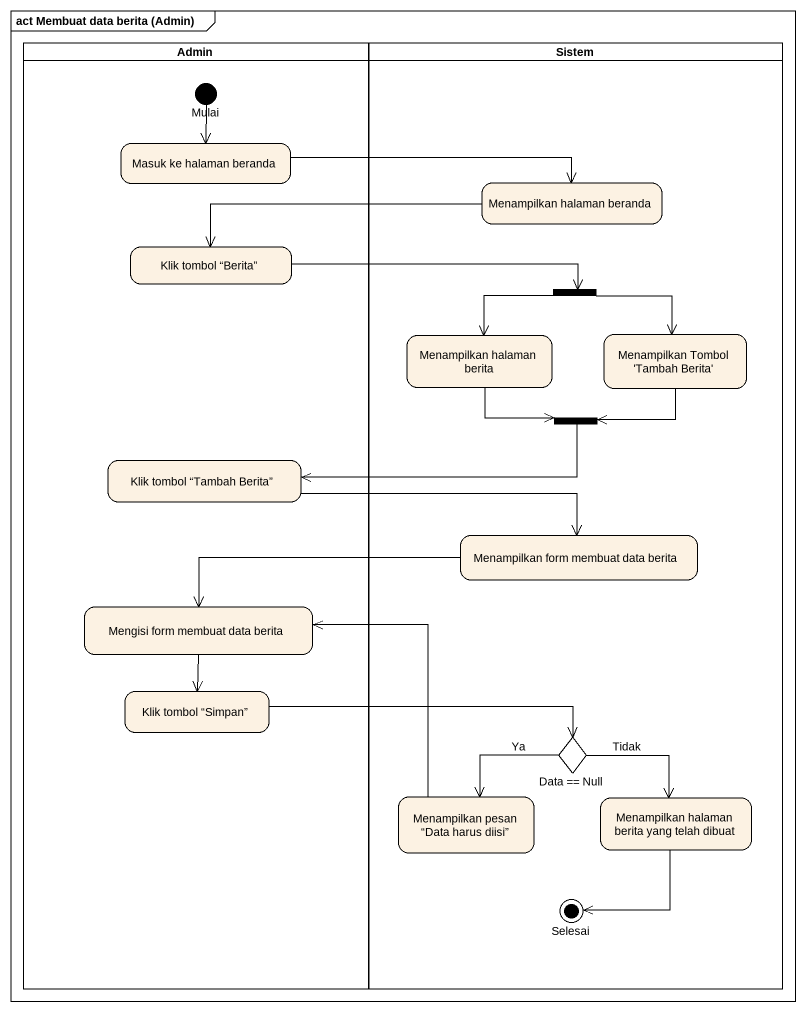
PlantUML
@startuml
mainframe act Membuat data berita (Admin)
hide empty description
state Admin <<partition>> {
  state Mulai <<start>>
  state "Masuk ke halaman beranda" as Masuk_ke_halaman_beranda
  state "Klik tombol “Berita”" as Klik_tombol_Berita
  state "Klik tombol “Tambah Berita”" as Klik_tombol_Tambah_Berita
  state "Mengisi form membuat data berita" as Mengisi_form_membuat_data
  state "Klik tombol “Simpan”" as Klik_tombol_Simpan
}
state Sistem <<partition>> {
  state "Menampilkan halaman beranda" as Menampilkan_halaman_beranda
  state fork1 <<fork>>
  state "Menampilkan halaman berita" as Menampilkan_halaman_berita
  state "Menampilkan Tombol 'Tambah Berita'" as Menampilkan_Tombol_Tambah
  state fork2 <<join>>
  state "Menampilkan form membuat data berita" as Menampilkan_form_membuat
  state "Data == Null" as Data_Null <<choice>> #CCFFCC
  state "Menampilkan pesan “Data harus diisi”" as Menampilkan_pesan_Data
  state "Menampilkan halaman berita yang telah dibuat" as Menampilkan_halaman_berita_2
  state Selesai <<end>> #CCFFCC
}
Mulai --> Masuk_ke_halaman_beranda
Masuk_ke_halaman_beranda -right-> Menampilkan_halaman_beranda
Menampilkan_halaman_beranda -left-> Klik_tombol_Berita
Klik_tombol_Berita -right-> fork1
fork1 --> Menampilkan_halaman_berita
fork1 --> Menampilkan_Tombol_Tambah
Menampilkan_halaman_berita --> fork2
Menampilkan_Tombol_Tambah -left-> fork2
fork2 -left-> Klik_tombol_Tambah_Berita
Klik_tombol_Tambah_Berita -right-> Menampilkan_form_membuat
Menampilkan_form_membuat -left-> Mengisi_form_membuat_data
Mengisi_form_membuat_data --> Klik_tombol_Simpan
Klik_tombol_Simpan -right-> Data_Null
Data_Null --> Menampilkan_pesan_Data : Ya
Data_Null --> Menampilkan_halaman_berita_2 : Tidak
Menampilkan_pesan_Data -up-> Mengisi_form_membuat_data
Menampilkan_halaman_berita_2 --> Selesai
@enduml
